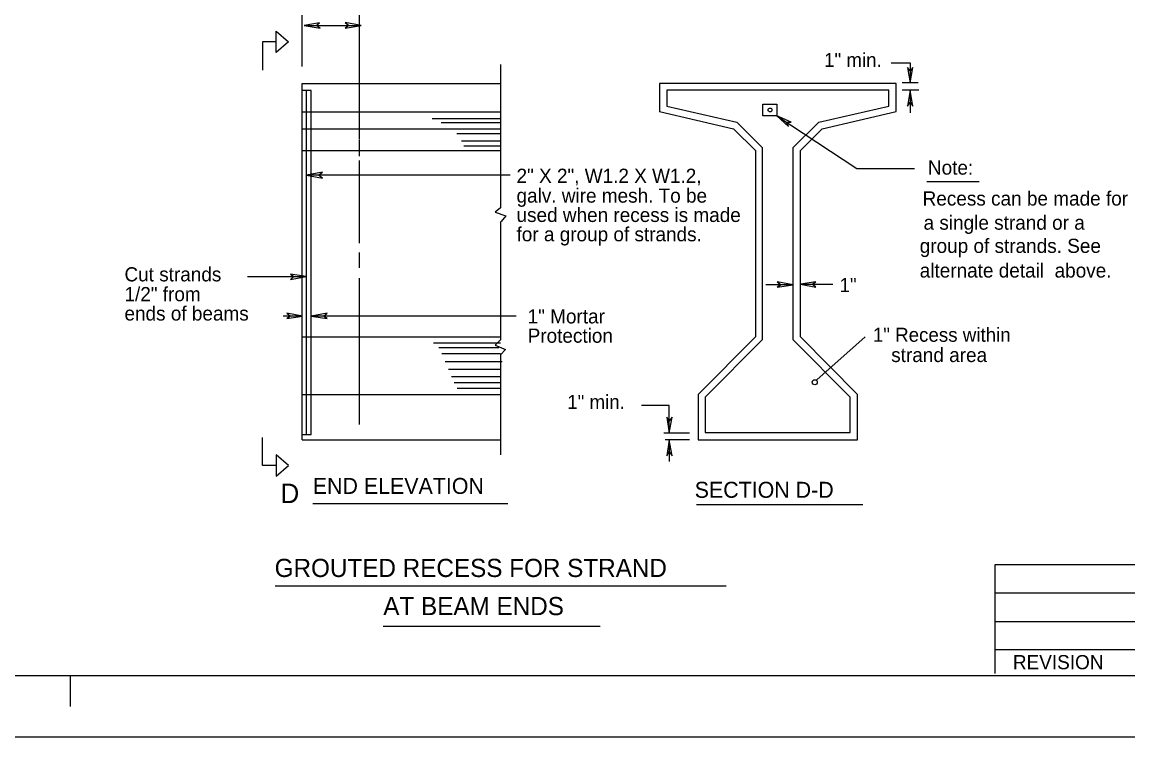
# Model space of a CAD drawing. Extents: x 499999.87 to 500002.82, y 499999.96 to 500001.79.
# Drawn here: x 500001.395 to 500002.147, y 499999.958 to 500000.444 of the extents above; entities that cross this region are included whole.
import ezdxf

# ---------------------------------------------------------------- set-up
doc = ezdxf.new("R2010")
doc.units = 0
for name, color, linetype in [('1', 7, 'Continuous'), ('2', 7, 'Continuous'), ('6', 7, 'Continuous')]:
    doc.layers.add(name, color=color, linetype=linetype)

msp = doc.modelspace()

# ---------------------------------------------------------------- linework, layer by layer
at = {"layer": '1'}
for p, q in [((500001.58563, 500000.41371), (500001.58563, 500000.56726)), ((500001.62434, 500000.48458), (500001.62434, 500000.41306)), ((500001.58694, 500000.4416), (500001.62434, 500000.4416)), ((500001.62434, 500000.41535), (500001.62434, 500000.3645)), ((500001.72047, 500000.41503), (500001.72047, 500000.31759)), ((500001.58563, 500000.40223), (500001.72047, 500000.40223)), ((500001.58563, 500000.16568), (500001.58563, 500000.40223)), ((500002.00427, 500000.40256), (500001.99344, 500000.40256)), ((500001.59186, 500000.39731), (500001.58563, 500000.39731)), ((500001.58858, 500000.16371), (500001.58858, 500000.39731)), ((500001.59186, 500000.16371), (500001.59186, 500000.39731)), ((500002.00459, 500000.39764), (500001.99344, 500000.39764)), ((500001.99869, 500000.39764), (500001.99869, 500000.38222)), ((500001.58563, 500000.38287), (500001.72047, 500000.38287)), ((500001.67388, 500000.37828), (500001.72047, 500000.37828)), ((500001.68012, 500000.37566), (500001.72047, 500000.37566)), ((500001.58563, 500000.37139), (500001.72047, 500000.37139)), ((500001.69062, 500000.36811), (500001.72047, 500000.36811)), ((500001.62434, 500000.36417), (500001.62434, 500000.35269)), ((500001.6939, 500000.36319), (500001.72047, 500000.36319)), ((500001.58563, 500000.35663), (500001.72047, 500000.35663)), ((500001.69554, 500000.35991), (500001.72047, 500000.35991)), ((500001.62434, 500000.34974), (500001.62434, 500000.29364)), ((500001.72703, 500000.3399), (500001.58858, 500000.3399)), ((500001.72047, 500000.31759), (500001.71686, 500000.31463)), ((500001.71686, 500000.31463), (500001.72408, 500000.31234)), ((500001.72047, 500000.3084), (500001.72047, 500000.22802)), ((500001.72408, 500000.31234), (500001.7208, 500000.3084)), ((500001.62434, 500000.2874), (500001.62434, 500000.28018)), ((500001.62434, 500000.28412), (500001.62434, 500000.2769)), ((500001.54856, 500000.271), (500001.58825, 500000.271)), ((500001.62434, 500000.27001), (500001.62434, 500000.25722)), ((500001.62434, 500000.26575), (500001.62434, 500000.1706)), ((500001.91929, 500000.26542), (500001.90059, 500000.26542)), ((500001.92421, 500000.26575), (500001.94619, 500000.26575)), ((500001.58596, 500000.24409), (500001.57283, 500000.24409)), ((500001.73097, 500000.24409), (500001.59186, 500000.24409)), ((500001.58563, 500000.22999), (500001.72047, 500000.22999)), ((500001.67487, 500000.22605), (500001.72047, 500000.22605)), ((500001.72047, 500000.22802), (500001.71686, 500000.22441)), ((500001.67848, 500000.22277), (500001.71916, 500000.22277)), ((500001.68045, 500000.21883), (500001.72047, 500000.21883)), ((500001.71686, 500000.22441), (500001.72375, 500000.22146)), ((500001.72375, 500000.22146), (500001.72047, 500000.21785)), ((500001.72047, 500000.21785), (500001.72047, 500000.14993)), ((500001.68274, 500000.21325), (500001.72146, 500000.21325)), ((500001.68504, 500000.20801), (500001.72047, 500000.20801)), ((500001.68701, 500000.20308), (500001.72047, 500000.20308)), ((500001.58563, 500000.16568), (500001.58563, 500000.19948)), ((500001.68898, 500000.19915), (500001.72047, 500000.19915)), ((500001.69094, 500000.19521), (500001.72047, 500000.19521)), ((500001.58563, 500000.19094), (500001.72047, 500000.19094)), ((500001.83497, 500000.1834), (500001.81627, 500000.1834)), ((500001.83497, 500000.1647), (500001.83497, 500000.1834)), ((500001.58563, 500000.1601), (500001.58563, 500000.1706)), ((500001.58563, 500000.16371), (500001.59186, 500000.16371)), ((500001.58563, 500000.1601), (500001.72047, 500000.1601)), ((500001.84875, 500000.1647), (500001.83136, 500000.1647)), ((500001.84875, 500000.1601), (500001.83235, 500000.1601)), ((500001.83497, 500000.1601), (500001.83497, 500000.14534)), ((500001.59285, 500000.1168), (500001.72539, 500000.1168)), ((500001.85367, 500000.11614), (500001.96654, 500000.11614)), ((500002.05643, 500000.00131), (500002.05643, 500000.07546)), ((500002.05643, 500000.07546), (500002.28346, 500000.07546)), ((500001.56726, 500000.06102), (500001.87369, 500000.06102)), ((500002.05643, 500000.0561), (500002.28346, 500000.0561)), ((500001.64075, 500000.03346), (500001.78806, 500000.03346)), ((500002.05643, 500000.03675), (500002.28346, 500000.03675)), ((500002.05643, 500000.01772), (500002.28346, 500000.01772)), ((500000.03314, 500000), (500002.78314, 500000)), ((500001.42808, 499999.99983), (500001.42808, 499999.97899)), ((499999.86647, 499999.95833), (500002.8248, 499999.95833))]:
    msp.add_line(p, q, dxfattribs=at)
for points in [[(500001.58694, 500000.4416), (500001.59777, 500000.43963), (500001.59514, 500000.4416), (500001.59744, 500000.44324)], [(500001.62566, 500000.4416), (500001.61483, 500000.44357), (500001.61745, 500000.4416), (500001.61483, 500000.43963)], [(500001.56791, 500000.42323), (500001.56791, 500000.43766), (500001.57644, 500000.43045)], [(500001.99869, 500000.40256), (500002.00066, 500000.41306), (500001.99869, 500000.41076), (500001.99705, 500000.41306)], [(500001.99869, 500000.39764), (500001.99705, 500000.38681), (500001.99869, 500000.38944), (500002.00066, 500000.38681)], [(500001.90814, 500000.38025), (500001.91601, 500000.37303), (500001.9147, 500000.37598), (500001.91798, 500000.37598)], [(500001.58858, 500000.3399), (500001.59941, 500000.33793), (500001.59678, 500000.3399), (500001.59941, 500000.34186)], [(500001.58825, 500000.271), (500001.57776, 500000.27264), (500001.58005, 500000.271), (500001.57776, 500000.26903)], [(500001.91929, 500000.26542), (500001.90846, 500000.26739), (500001.91109, 500000.26542), (500001.90846, 500000.26378)], [(500001.92421, 500000.26575), (500001.93471, 500000.26378), (500001.93209, 500000.26575), (500001.93471, 500000.26739)], [(500001.58596, 500000.24409), (500001.57513, 500000.24606), (500001.57776, 500000.24409), (500001.57513, 500000.24245)], [(500001.59186, 500000.24409), (500001.60269, 500000.24245), (500001.60007, 500000.24409), (500001.60269, 500000.24606)], [(500001.83497, 500000.1647), (500001.83694, 500000.17552), (500001.83497, 500000.1729), (500001.83333, 500000.17552)], [(500001.83497, 500000.1601), (500001.83333, 500000.14928), (500001.83497, 500000.1519), (500001.83694, 500000.14928)], [(500001.56791, 500000.14993), (500001.56791, 500000.1355), (500001.57644, 500000.14272)]]:
    msp.add_lwpolyline(points, close=True, dxfattribs=at)
for points in [[(500001.56791, 500000.43045), (500001.55873, 500000.43045), (500001.55873, 500000.41109)], [(500001.99902, 500000.40256), (500001.99902, 500000.41601), (500001.98589, 500000.41601)], [(500001.90814, 500000.38025), (500001.9626, 500000.34449), (500002.00164, 500000.34449)], [(500001.56791, 500000.14272), (500001.55873, 500000.14272), (500001.55873, 500000.16175)]]:
    msp.add_lwpolyline(points, dxfattribs=at)
at = {"layer": '2'}
for p, q in [((500001.98917, 500000.40223), (500001.82841, 500000.40223)), ((500001.82841, 500000.40223), (500001.82841, 500000.38287)), ((500001.98917, 500000.3832), (500001.98917, 500000.40223)), ((500001.98425, 500000.39764), (500001.83333, 500000.39764)), ((500001.83333, 500000.39764), (500001.83333, 500000.38681)), ((500001.98425, 500000.38681), (500001.98425, 500000.39764)), ((500001.82841, 500000.3832), (500001.87861, 500000.37139)), ((500001.83333, 500000.38681), (500001.88091, 500000.37598)), ((500001.93668, 500000.37598), (500001.98425, 500000.38681)), ((500001.93898, 500000.37139), (500001.98917, 500000.3832)), ((500001.88091, 500000.37598), (500001.89829, 500000.3586)), ((500001.91929, 500000.3586), (500001.93668, 500000.37598)), ((500001.87861, 500000.37139), (500001.8937, 500000.35663)), ((500001.92421, 500000.35663), (500001.93898, 500000.37139)), ((500001.8937, 500000.35663), (500001.8937, 500000.22999)), ((500001.89829, 500000.3586), (500001.89829, 500000.22802)), ((500001.91929, 500000.22802), (500001.91929, 500000.3586)), ((500001.92421, 500000.22999), (500001.92421, 500000.35663)), ((500002.01017, 500000.33563), (500002.0456, 500000.33563)), ((500001.8937, 500000.22999), (500001.85466, 500000.19094)), ((500001.89829, 500000.22802), (500001.85958, 500000.18898)), ((500001.95801, 500000.18898), (500001.91929, 500000.22802)), ((500001.96293, 500000.19094), (500001.92421, 500000.22999)), ((500001.93537, 500000.20079), (500001.96818, 500000.22999)), ((500001.85466, 500000.19094), (500001.85466, 500000.1601)), ((500001.85958, 500000.18898), (500001.85958, 500000.16503)), ((500001.95801, 500000.16503), (500001.95801, 500000.18898)), ((500001.96293, 500000.1601), (500001.96293, 500000.19094)), ((500001.85466, 500000.1601), (500001.91437, 500000.1601)), ((500001.85958, 500000.16503), (500001.91437, 500000.16503)), ((500001.90912, 500000.16503), (500001.95801, 500000.16503)), ((500001.90912, 500000.1601), (500001.96293, 500000.1601))]:
    msp.add_line(p, q, dxfattribs=at)
msp.add_lwpolyline([(500001.89862, 500000.38812), (500001.90814, 500000.38812), (500001.90814, 500000.38025), (500001.89862, 500000.38025)], close=True, dxfattribs=at)
msp.add_circle((500001.90358, 500000.38418), 0.0013, dxfattribs=at)
at = {"layer": '6'}
msp.add_lwpolyline([(500001.93406, 500000.20079), (500001.93406, 500000.20079)], dxfattribs=at)
msp.add_arc((500001.93391, 500000.19921), 0.0017, 90.38844, 89.61024, dxfattribs=at)

# ---------------------------------------------------------------- texts
at = {"layer": '1'}
for s, height, p in [('1" min.', 0.009514, (500001.94029, 500000.41339)), ('2" X 2", W1.2 X W1.2, ', 0.009624, (500001.7313, 500000.33465)), ('galv. wire mesh. To be', 0.009624, (500001.7313, 500000.32119)), ('used when recess is made', 0.009624, (500001.7313, 500000.30807)), ('for a group of strands.', 0.009624, (500001.7313, 500000.29495)), ('Cut strands', 0.009624, (500001.4649, 500000.26772)), ('1/2" from', 0.009624, (500001.4649, 500000.25427)), ('1"', 0.009514, (500001.95079, 500000.2605)), ('ends of beams', 0.009624, (500001.4649, 500000.24114)), ('1" Mortar', 0.009624, (500001.73885, 500000.23917)), ('Protection', 0.009624, (500001.73885, 500000.22605)), ('1" Recess within', 0.0095138, (500001.97343, 500000.22671)), ('strand area', 0.0096319, (500001.98589, 500000.21293)), ('1" min.', 0.009514, (500001.76575, 500000.1811)), ('D', 0.01325, (500001.57087, 500000.11713)), ('END ELEVATION', 0.0108642, (500001.59285, 500000.12336)), ('SECTION D-D', 0.0108642, (500001.85236, 500000.12073))]:
    msp.add_text(s, height=height, dxfattribs=at).set_placement(p)
at = {"layer": '2'}
for s, height, p in [('Note:', 0.009632, (500002.01083, 500000.34022)), ('Recess can be made for', 0.0096319, (500002.00722, 500000.31923)), ('a single strand or a', 0.0096319, (500002.00787, 500000.30282)), ('group of strands. See', 0.0096319, (500002.00525, 500000.28707)), ('alternate detail  above.', 0.0096319, (500002.00525, 500000.27034)), ('GROUTED RECESS FOR STRAND', 0.0123287, (500001.56693, 500000.06693)), ('AT BEAM ENDS', 0.0123287, (500001.64075, 500000.04101)), ('REVISION', 0.009632, (500002.06857, 500000.00427))]:
    msp.add_text(s, height=height, dxfattribs=at).set_placement(p)

doc.saveas('drawing.dxf')
